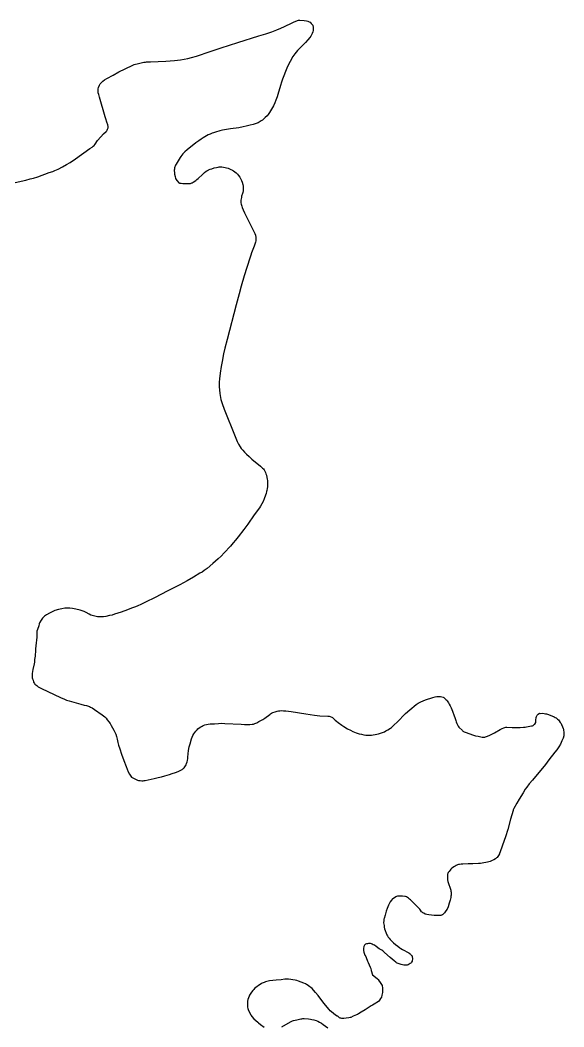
# Model space of a CAD drawing. Header units: millimetres. Extents: x 642261 to 742091, y 6812581 to 6930561.
# Drawn here: x 667353 to 668013, y 6856555 to 6857775 of the extents above; entities that cross this region are included whole.
import ezdxf

# ---------------------------------------------------------------- set-up
doc = ezdxf.new("R2010")
doc.units = ezdxf.units.MM
doc.layers.add('LimiteRegional', color=10, linetype='Continuous')

msp = doc.modelspace()

# ---------------------------------------------------------------- linework, layer by layer
at = {"layer": 'LimiteRegional', "color": 7, "linetype": 'Continuous'}
for points in [[(667346.9509, 6857578.3214), (667360.0819, 6857581.1602), (667365.5105, 6857582.4511), (667369.2359, 6857583.4832), (667374.7652, 6857585.2717), (667388.5568, 6857590.1268), (667392.7036, 6857591.6487), (667395.3736, 6857592.7178), (667399.3009, 6857594.4782), (667404.4222, 6857597.075), (667409.5028, 6857599.9196), (667413.6831, 6857602.4916), (667420.4813, 6857607.0595), (667437.8629, 6857619.2529), (667440.3997, 6857621.1149), (667441.6978, 6857622.1851), (667442.7474, 6857623.1655), (667443.9688, 6857624.5241), (667447.084, 6857628.9342), (667451.0184, 6857633.4849), (667454.403, 6857637.1708), (667457.3933, 6857640.0772), (667458.2131, 6857641.0135), (667458.6605, 6857641.7759), (667459.1073, 6857642.8174), (667459.9812, 6857644.3381), (667460.0987, 6857645.1967), (667460.0279, 6857646.1666), (667459.3246, 6857648.0694), (667458.4465, 6857651.3015), (667457.0169, 6857655.2669), (667456.1246, 6857658.0084), (667449.3973, 6857681.5776), (667448.4827, 6857684.9079), (667447.9892, 6857686.9972), (667447.7614, 6857688.4598), (667447.6957, 6857689.7114), (667447.7305, 6857690.4818), (667447.8893, 6857691.5992), (667448.368, 6857693.4082), (667449.4206, 6857696.1105), (667449.8321, 6857696.9627), (667450.353, 6857697.7678), (667451.7336, 6857699.3478), (667453.4647, 6857701.032), (667455.4848, 6857702.4925), (667458.2372, 6857704.1914), (667465.8163, 6857708.5088), (667472.9597, 6857712.2636), (667488.9934, 6857720.0006), (667491.5023, 6857721.073), (667493.0058, 6857721.5992), (667495.0449, 6857722.1656), (667501.5118, 6857723.6438), (667503.1418, 6857723.9449), (667505.3621, 6857724.2436), (667506.5724, 6857724.3483), (667508.3384, 6857724.5011), (667511.2703, 6857724.6674), (667529.8645, 6857725.4034), (667535.103, 6857725.7121), (667540.2475, 6857726.1127), (667547.6267, 6857726.9268), (667552.2183, 6857727.6394), (667556.563, 6857728.5071), (667560.7844, 6857729.544), (667567.1648, 6857731.446), (667583.563, 6857737.1049), (667596.9986, 6857741.5459), (667617.2569, 6857747.9168), (667642.4711, 6857755.8462), (667651.0859, 6857758.6057), (667658.2387, 6857761.0008), (667664.2498, 6857763.1713), (667669.432, 6857765.2521), (667673.9319, 6857767.2586), (667683.1147, 6857771.7807), (667685.4083, 6857772.824), (667690.6279, 6857774.8154), (667691.4613, 6857775.0122), (667692.3244, 6857775.0434), (667697.5745, 6857774.6554), (667700.3434, 6857774.1788), (667701.8324, 6857773.8282), (667702.8067, 6857773.5017), (667703.789, 6857773.0336), (667704.6885, 6857772.408), (667706.0743, 6857770.8822), (667706.9523, 6857770.2126), (667707.3448, 6857769.8353), (667707.7964, 6857769.2255), (667708.0032, 6857768.7433), (667708.5358, 6857766.2593), (667708.6766, 6857764.6472), (667708.5891, 6857762.2995), (667708.1807, 6857760.7931), (667707.3974, 6857758.8005), (667705.5261, 6857755.5735), (667704.279, 6857753.8146), (667702.017, 6857750.9614), (667699.3571, 6857748.0242), (667692.5789, 6857741.323), (667689.6816, 6857738.3592), (667687.8015, 6857736.2641), (667686.2363, 6857734.3188), (667684.9651, 6857732.547), (667683.9569, 6857730.9684), (667680.5568, 6857725.0336), (667678.5754, 6857721.1219), (667676.6485, 6857716.878), (667671.4465, 6857703.5836), (667670.1323, 6857699.9203), (667668.8189, 6857695.9443), (667665.5491, 6857684.7198), (667664.6841, 6857681.957), (667663.3295, 6857678.0431), (667662.0232, 6857674.6498), (667660.5509, 6857671.3157), (667659.3206, 6857669.0065), (667655.5994, 6857662.9076), (667654.8562, 6857661.8564), (667653.8694, 6857660.6179), (667652.5868, 6857659.1581), (667650.3581, 6857656.8253), (667648.2102, 6857654.7891), (667647.0373, 6857653.8152), (667645.6473, 6857652.8399), (667642.9013, 6857651.169), (667641.8643, 6857650.6325), (667640.6961, 6857650.1765), (667635.8631, 6857648.6931), (667632.1418, 6857647.6653), (667627.3213, 6857646.4486), (667623.456, 6857645.5832), (667618.2394, 6857644.6513), (667608.3279, 6857643.2253), (667603.4031, 6857642.4393), (667598.6445, 6857641.5717), (667595.21, 6857640.7745), (667590.2353, 6857639.3897), (667587.5683, 6857638.5225), (667585.9137, 6857637.9074), (667583.6742, 6857636.9741), (667581.1587, 6857635.8125), (667578.9946, 6857634.7176), (667577.2468, 6857633.7338), (667575.1349, 6857632.4457), (667572.6079, 6857630.771), (667569.6608, 6857628.6446), (667566.4029, 6857626.1408), (667555.7975, 6857617.6979), (667552.9, 6857615.2018), (667550.5296, 6857612.9153), (667549.1676, 6857611.3751), (667548.0959, 6857609.9104), (667547.1678, 6857608.3798), (667544.9421, 6857604.3155), (667542.3499, 6857600.4156), (667541.6933, 6857599.3057), (667541.1473, 6857598.1639), (667540.7185, 6857597.0167), (667540.4059, 6857595.9006), (667540.1524, 6857594.3631), (667540.1117, 6857593.0453), (667540.2515, 6857589.3513), (667540.3345, 6857588.4862), (667541.0805, 6857585.283), (667541.754, 6857583.2374), (667542.9878, 6857580.7097), (667543.4002, 6857580.0817), (667545.6768, 6857577.9123), (667546.22, 6857577.5772), (667546.91, 6857577.3728), (667548.4039, 6857577.2266), (667550.3538, 6857576.8617), (667551.7828, 6857576.812), (667558.4834, 6857576.9779), (667559.8623, 6857577.1859), (667561.1866, 6857577.6043), (667561.9102, 6857577.9593), (667563.1091, 6857578.707), (667566.1868, 6857580.8196), (667567.5671, 6857581.8418), (667569.1613, 6857583.178), (667574.2894, 6857587.9445), (667576.8705, 6857590.2302), (667578.9174, 6857591.9261), (667580.3809, 6857592.9303), (667581.5498, 6857593.4969), (667583.699, 6857594.3132), (667585.6745, 6857594.9595), (667588.5397, 6857595.784), (667591.2227, 6857596.4597), (667593.2468, 6857596.8797), (667594.4457, 6857597.039), (667596.0702, 6857597.1168), (667597.9295, 6857597.0685), (667599.9617, 6857596.8693), (667601.6091, 6857596.5756), (667603.4198, 6857596.0967), (667605.4, 6857595.4098), (667608.542, 6857594.1329), (667610.7827, 6857593.1222), (667612.0051, 6857592.4138), (667615.0805, 6857589.9809), (667615.9806, 6857589.1978), (667616.8647, 6857588.2717), (667618.0595, 6857586.7857), (667619.6453, 6857584.5523), (667620.9851, 6857582.406), (667621.778, 6857580.781), (667622.5274, 6857578.589), (667623.1762, 6857575.9299), (667623.5672, 6857573.9569), (667623.7325, 6857572.4559), (667623.7336, 6857571.0668), (667623.4675, 6857567.9665), (667623.169, 6857566.0812), (667622.8026, 6857564.672), (667621.7698, 6857561.4616), (667621.4895, 6857560.1018), (667620.9421, 6857556.7586), (667620.821, 6857555.5732), (667620.8216, 6857554.5629), (667620.9482, 6857553.5356), (667621.306, 6857551.8356), (667621.9267, 6857549.4318), (667622.3648, 6857548.0011), (667623.5237, 6857545.1959), (667625.2367, 6857541.6281), (667634.2465, 6857523.565), (667636.5518, 6857518.7188), (667637.5859, 6857516.3726), (667638.3777, 6857514.238), (667639.0231, 6857511.6209), (667639.1495, 6857510.3434), (667639.0471, 6857508.5411), (667638.874, 6857507.4966), (667638.4534, 6857505.8367), (667636.8802, 6857500.8975), (667633.8246, 6857493.0516), (667632.7453, 6857490.0207), (667631.6042, 6857486.5136), (667624.9828, 6857464.9395), (667621.374, 6857452.7213), (667618.7456, 6857443.3428), (667615.127, 6857429.8369), (667604.1505, 6857387.7261), (667601.4898, 6857377.2181), (667599.9298, 6857370.5588), (667597.9818, 6857361.0989), (667596.9401, 6857355.2282), (667595.7414, 6857347.2417), (667594.9595, 6857340.3438), (667594.6687, 6857336.2364), (667594.5636, 6857332.4066), (667594.5811, 6857330.5646), (667594.7467, 6857327.004), (667595.2158, 6857322.203), (667595.9408, 6857317.5196), (667596.5211, 6857315.0177), (667598.0199, 6857310.2993), (667600.6325, 6857303.5046), (667613.8519, 6857270.1491), (667616.3209, 6857264.2914), (667617.9814, 6857260.9086), (667619.8196, 6857257.8571), (667621.2828, 6857255.8168), (667623.0322, 6857253.651), (667625.1443, 6857251.3066), (667627.694, 6857248.7428), (667630.7565, 6857245.9183), (667634.3273, 6857242.8421), (667644.5495, 6857234.3924), (667647.2633, 6857231.962), (667648.2081, 6857230.9634), (667648.9429, 6857229.9544), (667649.9185, 6857228.2594), (667650.7294, 6857226.5215), (667651.2314, 6857225.1076), (667651.7157, 6857223.3512), (667652.3528, 6857220.5543), (667652.7571, 6857218.4128), (667652.9921, 6857216.7768), (667653.1374, 6857215.1161), (667653.1775, 6857213.3181), (667653.1284, 6857211.7745), (667652.9427, 6857209.2994), (667652.6999, 6857207.1741), (667652.3536, 6857204.9839), (667652.0578, 6857203.5496), (667651.4965, 6857201.3734), (667650.7665, 6857199.03), (667649.1119, 6857194.5442), (667647.8467, 6857191.6584), (667646.3714, 6857188.7543), (667644.6713, 6857185.8435), (667643.4047, 6857183.8939), (667637.1489, 6857175.2499), (667629.2892, 6857164.1208), (667624.5178, 6857157.6902), (667617.4863, 6857148.6208), (667614.2557, 6857144.6153), (667611.4936, 6857141.3167), (667608.0784, 6857137.4314), (667600.7248, 6857129.3127), (667597.0614, 6857125.4017), (667593.4814, 6857122.0472), (667587.0002, 6857116.4194), (667579.7821, 6857110.3223), (667576.3218, 6857107.6454), (667573.7943, 6857105.9748), (667571.2169, 6857104.3886), (667563.3046, 6857099.7451), (667555.5265, 6857095.3618), (667546.839, 6857090.6475), (667532.2011, 6857082.9905), (667516.0198, 6857074.7406), (667505.9355, 6857069.7768), (667499.3394, 6857066.6112), (667495.7313, 6857064.963), (667493.0164, 6857063.8071), (667488.3923, 6857061.984), (667483.4302, 6857060.1415), (667475.5331, 6857057.3253), (667467.7362, 6857054.742), (667464.5757, 6857053.8338), (667461.6713, 6857053.1134), (667456.9268, 6857052.1765), (667454.2783, 6857051.7954), (667452.7062, 6857051.6413), (667451.3027, 6857051.5692), (667449.4195, 6857051.5885), (667447.0923, 6857051.7907), (667445.3438, 6857052.0632), (667442.233, 6857052.809), (667439.0648, 6857053.8744), (667436.9152, 6857054.8292), (667433.2593, 6857056.7481), (667430.6334, 6857057.9789), (667428.3445, 6857058.8654), (667425.7707, 6857059.6803), (667420.8351, 6857060.9294), (667416.4996, 6857061.7852), (667413.3917, 6857062.1878), (667410.6447, 6857062.2905), (667408.9973, 6857062.2182), (667407.4611, 6857062.0646), (667403.9025, 6857061.467), (667399.5962, 6857060.4257), (667395.3832, 6857059.1626), (667392.7951, 6857058.1249), (667388.9279, 6857056.1961), (667384.9866, 6857053.9905), (667382.8672, 6857052.5867), (667381.3494, 6857051.2689), (667380.2076, 6857049.9374), (667378.7365, 6857047.7517), (667376.8039, 6857044.4095), (667376.2912, 6857043.1974), (667375.6556, 6857040.8537), (667374.0345, 6857036.3102), (667373.4659, 6857034.1474), (667373.2322, 6857032.0735), (667373.3022, 6857028.3654), (667373.2233, 6857026.8085), (667372.0992, 6857016.5716), (667371.7991, 6857012.9856), (667371.6603, 6857010.1106), (667371.542, 6857005.32), (667371.3573, 6857004.0484), (667370.6033, 6857000.0559), (667370.5076, 6856998.9498), (667370.4301, 6856996.5821), (667370.2108, 6856994.61), (667368.7212, 6856987.7242), (667367.9594, 6856982.9775), (667367.8187, 6856981.1969), (667367.7636, 6856978.8152), (667367.8085, 6856977.5162), (667367.9752, 6856976.6793), (667368.7812, 6856974.7135), (667369.2563, 6856973.0177), (667369.5532, 6856972.4357), (667370.5894, 6856970.7747), (667371.1144, 6856970.2062), (667373.5173, 6856968.2619), (667374.8613, 6856966.9709), (667375.9216, 6856966.3002), (667378.877, 6856964.8548), (667402.2153, 6856953.9347), (667406.9532, 6856951.7984), (667409.3661, 6856950.8174), (667412.4253, 6856949.7737), (667426.5699, 6856945.668), (667430.6225, 6856944.5976), (667433.6212, 6856944.038), (667437.1015, 6856942.8189), (667438.4069, 6856942.2929), (667440.3714, 6856941.262), (667443.4289, 6856939.2835), (667452.6505, 6856932.7924), (667454.3066, 6856931.5269), (667455.7338, 6856930.2899), (667457.3693, 6856928.6419), (667458.8151, 6856926.9494), (667460.8625, 6856924.2549), (667462.231, 6856922.2739), (667463.5839, 6856920.0336), (667466.8893, 6856914.0875), (667468.4436, 6856911.0206), (667469.1328, 6856909.3229), (667469.9987, 6856906.6771), (667470.8238, 6856903.5438), (667471.8063, 6856899.2047), (667472.6338, 6856896.0936), (667474.0364, 6856891.4699), (667476.1439, 6856885.1331), (667478.7949, 6856877.6796), (667481.6885, 6856870.0591), (667484.2553, 6856863.8413), (667485.6618, 6856860.919), (667486.3997, 6856859.6662), (667487.3588, 6856858.4073), (667488.3058, 6856857.4652), (667489.7553, 6856856.4203), (667492.0853, 6856855.2103), (667495.4628, 6856853.7869), (667496.8148, 6856853.4089), (667498.7559, 6856853.1475), (667500.8844, 6856853.0297), (667502.2109, 6856853.0306), (667503.6101, 6856853.1336), (667504.6168, 6856853.2794), (667515.5547, 6856855.4882), (667520.6968, 6856856.6931), (667524.5285, 6856857.698), (667528.4894, 6856858.8122), (667534.2122, 6856860.5394), (667537.5797, 6856861.6299), (667541.7518, 6856863.0879), (667544.9925, 6856864.3273), (667548.1237, 6856865.6607), (667549.7721, 6856866.5601), (667550.6198, 6856867.1962), (667551.316, 6856867.9003), (667551.8961, 6856868.6459), (667554.367, 6856872.3898), (667554.9796, 6856873.6605), (667555.7918, 6856875.8576), (667556.1906, 6856877.6311), (667556.5499, 6856879.7923), (667556.6555, 6856880.9615), (667556.886, 6856886.1378), (667557.2527, 6856889.3333), (667557.7142, 6856892.1281), (667558.2077, 6856894.1753), (667559.3067, 6856897.6237), (667560.9868, 6856903.594), (667561.8073, 6856905.8627), (667562.6763, 6856907.6029), (667563.9924, 6856909.7849), (667566.1011, 6856912.8506), (667567.665, 6856914.8503), (667568.7053, 6856915.8315), (667570.4273, 6856917.1737), (667572.2031, 6856918.3885), (667573.7202, 6856919.2544), (667575.2349, 6856919.9049), (667577.1875, 6856920.5468), (667579.2265, 6856921.1211), (667581.1552, 6856921.5216), (667583.7564, 6856921.8321), (667588.7523, 6856922.0773), (667593.8571, 6856922.5302), (667597.1056, 6856922.5703), (667601.5479, 6856922.4353), (667621.1898, 6856921.3413), (667625.3718, 6856921.1754), (667628.6074, 6856921.1599), (667631.7005, 6856921.257), (667634.4531, 6856921.4662), (667636.1326, 6856921.7315), (667637.8284, 6856922.2446), (667639.995, 6856923.1833), (667642.7456, 6856924.5709), (667645.6644, 6856926.1924), (667647.4794, 6856927.2884), (667649.8674, 6856928.863), (667655.8562, 6856933.2792), (667656.7908, 6856933.9236), (667658.0716, 6856934.6929), (667659.7326, 6856935.4964), (667662.5452, 6856936.6243), (667664.8998, 6856937.3923), (667666.3581, 6856937.6998), (667668.1682, 6856937.8816), (667670.6013, 6856937.9179), (667672.68, 6856937.8232), (667675.1963, 6856937.6013), (667681.7225, 6856936.7019), (667699.4809, 6856933.8618), (667710.1668, 6856932.3465), (667713.221, 6856931.9904), (667716.6827, 6856931.6957), (667726.2812, 6856931.2792), (667727.7283, 6856931.1191), (667729.2831, 6856930.8018), (667731.1119, 6856930.1774), (667732.0715, 6856929.6764), (667732.8988, 6856928.9392), (667735.1543, 6856926.494), (667736.602, 6856925.1762), (667738.7251, 6856923.5387), (667743.2261, 6856920.3359), (667745.811, 6856918.6957), (667750.3131, 6856916.0239), (667753.7273, 6856914.0916), (667756.6875, 6856912.5333), (667758.5933, 6856911.6768), (667760.654, 6856910.9162), (667764.3593, 6856909.8741), (667767.1216, 6856909.2584), (667769.8632, 6856908.7486), (667772.3621, 6856908.3819), (667775.3435, 6856908.1395), (667777.5717, 6856908.1751), (667779.3383, 6856908.3613), (667785.8784, 6856909.3631), (667787.7532, 6856909.737), (667790.2693, 6856910.4538), (667792.4934, 6856911.2622), (667794.8683, 6856912.3313), (667796.7007, 6856913.3167), (667799.0807, 6856914.7354), (667802.1657, 6856916.6908), (667803.3937, 6856917.5416), (667804.7077, 6856918.5879), (667812.459, 6856925.9768), (667818.5977, 6856932.4254), (667820.579, 6856934.3442), (667825.5792, 6856938.7418), (667833.5902, 6856945.3358), (667835.843, 6856947.032), (667837.422, 6856947.9769), (667838.9596, 6856948.7261), (667842.0054, 6856949.9964), (667844.6049, 6856950.9597), (667853.606, 6856953.9621), (667856.5029, 6856954.6785), (667858.3244, 6856954.9467), (667860.7661, 6856955.0774), (667862.743, 6856955.0135), (667864.5523, 6856954.8197), (667865.9686, 6856954.4453), (667866.8673, 6856953.9724), (667867.5498, 6856953.4069), (667869.4418, 6856951.3656), (667870.3931, 6856950.4917), (667871.0263, 6856949.7272), (667872.49, 6856947.587), (667873.5842, 6856945.7715), (667874.536, 6856943.9046), (667875.6659, 6856941.3611), (667877.4395, 6856937.1087), (667879.6735, 6856931.4765), (667880.3248, 6856929.5927), (667881.4026, 6856925.9548), (667881.9153, 6856924.4673), (667882.8101, 6856922.2971), (667883.8771, 6856919.9714), (667884.4544, 6856918.9898), (667885.2414, 6856917.9894), (667889.4395, 6856913.769), (667890.0994, 6856913.1692), (667890.7634, 6856912.6812), (667891.461, 6856912.2961), (667892.671, 6856911.7976), (667898.4198, 6856909.7108), (667901.7596, 6856908.5999), (667905.2069, 6856907.5859), (667908.4535, 6856906.7952), (667911.8329, 6856906.1597), (667913.3584, 6856905.9497), (667914.5894, 6856905.8531), (667915.6585, 6856905.8563), (667916.6571, 6856905.9502), (667917.6132, 6856906.1342), (667918.5475, 6856906.4052), (667922.0204, 6856907.7553), (667925.0073, 6856909.23), (667928.5735, 6856911.1748), (667935.2686, 6856915.0948), (667937.6986, 6856916.4085), (667939.6203, 6856917.2112), (667941.1004, 6856917.6072), (667942.2615, 6856917.7713), (667943.3452, 6856917.8224), (667950.0016, 6856917.6139), (667955.1324, 6856917.5749), (667959.4234, 6856917.6641), (667963.4197, 6856917.863), (667965.6022, 6856918.0569), (667967.334, 6856918.289), (667973.1427, 6856919.3701), (667974.4571, 6856919.6935), (667975.1533, 6856919.9655), (667975.7115, 6856920.2667), (667976.6294, 6856920.9722), (667977.2527, 6856921.646), (667978.567, 6856923.466), (667978.6856, 6856924.7623), (667978.6498, 6856926.338), (667978.8991, 6856929.5844), (667979.234, 6856930.9842), (667979.995, 6856932.4752), (667981.3038, 6856933.6011), (667982.9449, 6856934.684), (667984.5032, 6856934.6444), (667986.7898, 6856934.7316), (667988.4362, 6856934.5866), (667990.0748, 6856934.2353), (667991.389, 6856933.8593), (667993.7053, 6856933.0628), (668000.7835, 6856930.2904), (668001.862, 6856929.7748), (668002.9672, 6856929.125), (668004.0407, 6856928.3867), (668004.9521, 6856927.6511), (668005.8481, 6856926.746), (668006.7078, 6856925.6671), (668008.2092, 6856923.5474), (668009.0986, 6856922.1385), (668009.671, 6856921.0227), (668010.6978, 6856918.4177), (668011.6853, 6856916.2717), (668012.0337, 6856915.3675), (668012.2598, 6856914.1404), (668012.4868, 6856911.7708), (668012.5073, 6856910.6823), (668012.2661, 6856907.417), (668011.6129, 6856904.6895), (668010.8282, 6856902.977), (668010.1405, 6856901.1267), (668008.3671, 6856897.3027), (668006.2988, 6856893.8933), (668004.0496, 6856890.5317), (668001.7271, 6856887.4321), (667994.297, 6856878.2198), (667990.0578, 6856872.7575), (667974.4285, 6856853.791), (667970.5853, 6856849.0362), (667967.6765, 6856845.3128), (667965.7233, 6856842.6211), (667963.036, 6856838.4809), (667958.1816, 6856830.6883), (667955.3402, 6856825.7777), (667951.9202, 6856819.3886), (667951.2022, 6856817.8241), (667950.8226, 6856816.8125), (667947.7428, 6856806.3323), (667944.3553, 6856794.0057), (667941.5622, 6856784.8126), (667940.1315, 6856780.5188), (667935.4277, 6856766.9484), (667934.5964, 6856764.8956), (667934.3997, 6856764.4098), (667933.2772, 6856762.3458), (667932.3021, 6856760.9339), (667931.521, 6856760.0408), (667930.7959, 6856759.4039), (667929.4497, 6856758.4421), (667927.3962, 6856757.1685), (667925.374, 6856756.0726), (667923.3154, 6856755.1733), (667921.5168, 6856754.577), (667920.0276, 6856754.2016), (667913.5535, 6856752.8566), (667911.3239, 6856752.5513), (667908.8283, 6856752.4124), (667901.9439, 6856752.2691), (667896.5719, 6856752.0607), (667890.1372, 6856751.9835), (667887.8195, 6856751.8191), (667885.9351, 6856751.5393), (667884.7619, 6856751.2326), (667883.6103, 6856750.8106), (667881.895, 6856750.0328), (667880.4955, 6856749.2948), (667879.0515, 6856748.4364), (667877.6429, 6856747.4813), (667876.3702, 6856746.4604), (667875.6388, 6856745.7589), (667874.6962, 6856744.7005), (667873.3801, 6856743.0061), (667872.3466, 6856741.555), (667871.8511, 6856740.6849), (667871.553, 6856739.6911), (667871.2273, 6856736.1438), (667871.4751, 6856732.6803), (667871.8707, 6856730.6072), (667875.2403, 6856720.2192), (667875.589, 6856718.9102), (667875.6647, 6856718.0529), (667875.6885, 6856714.3157), (667875.5714, 6856712.8884), (667875.3099, 6856711.3598), (667874.5516, 6856708.068), (667873.5852, 6856704.6649), (667872.0312, 6856700.2489), (667870.8217, 6856697.4404), (667869.4908, 6856695.0946), (667868.7574, 6856694.006), (667867.7655, 6856692.7009), (667867.0497, 6856691.881), (667866.1467, 6856691.0172), (667865.5042, 6856690.5399), (667864.8456, 6856690.1887), (667864.0981, 6856689.9315), (667863.1897, 6856689.7425), (667861.1347, 6856689.5698), (667855.1676, 6856689.6237), (667851.883, 6856689.8219), (667848.9401, 6856690.202), (667846.3717, 6856690.7376), (667844.4981, 6856691.3825), (667842.5007, 6856692.3067), (667841.2956, 6856692.9778), (667840.5172, 6856693.5856), (667840.0537, 6856694.1206), (667838.8084, 6856695.8827), (667837.7715, 6856697.0839), (667828.9089, 6856706.1968), (667826.4213, 6856708.6297), (667825.4088, 6856709.4971), (667824.1646, 6856710.4181), (667821.4893, 6856712.1678), (667820.5646, 6856712.6076), (667819.5201, 6856712.8052), (667816.9128, 6856712.924), (667812.4479, 6856712.9948), (667810.6054, 6856712.8619), (667809.692, 6856712.6174), (667808.8089, 6856712.1927), (667805.7754, 6856710.3683), (667804.7716, 6856709.5924), (667803.4032, 6856708.1369), (667801.8253, 6856706.0042), (667801.0585, 6856704.6351), (667799.7944, 6856701.8983), (667798.2617, 6856698.1569), (667796.9678, 6856694.6398), (667796.5107, 6856693.1), (667795.7009, 6856689.7836), (667794.5179, 6856685.9651), (667794.2994, 6856684.9965), (667794.1079, 6856683.6392), (667793.9872, 6856680.5403), (667794.4243, 6856677.4538), (667794.6309, 6856675.2668), (667795.0792, 6856673.5716), (667795.9008, 6856671.1963), (667796.9945, 6856668.3511), (667797.8537, 6856666.3148), (667798.6408, 6856664.7415), (667799.5919, 6856663.2708), (667800.5788, 6856662.0122), (667801.9387, 6856660.509), (667803.1129, 6856659.3277), (667806.0415, 6856656.6059), (667808.5325, 6856654.4464), (667811.0699, 6856652.3729), (667813.468, 6856650.5466), (667814.8976, 6856649.5449), (667816.7053, 6856648.4258), (667824.317, 6856644.4422), (667825.0034, 6856643.9536), (667826.0087, 6856642.8979), (667826.8819, 6856642.219), (667827.4417, 6856641.676), (667827.9443, 6856640.9342), (667828.3515, 6856640.0685), (667828.6327, 6856639.19), (667828.7812, 6856638.372), (667828.8275, 6856637.6302), (667828.7882, 6856636.7721), (667828.6189, 6856635.1733), (667828.4428, 6856634.3567), (667827.8958, 6856633.0566), (667827.4141, 6856632.3424), (667827.0478, 6856631.9763), (667825.9825, 6856631.2134), (667825.0851, 6856630.3893), (667824.1376, 6856630.1336), (667823.6097, 6856629.7188), (667823.233, 6856629.5846), (667822.4103, 6856629.4965), (667820.4711, 6856629.4789), (667818.4017, 6856629.5429), (667816.9669, 6856629.6773), (667815.111, 6856630.16), (667811.4959, 6856631.4025), (667810.3136, 6856631.9), (667809.5388, 6856632.3411), (667808.6004, 6856632.996), (667806.6, 6856634.5853), (667801.9521, 6856638.5923), (667795.0642, 6856644.841), (667792.7956, 6856646.7205), (667791.626, 6856647.543), (667788.6877, 6856649.343), (667784.8203, 6856652.0843), (667782.7482, 6856653.4335), (667781.4218, 6856654.2017), (667780.0664, 6856654.8715), (667779.0808, 6856655.232), (667778.0732, 6856655.471), (667776.9908, 6856655.5961), (667775.783, 6856655.586), (667774.3321, 6856655.3784), (667773.1062, 6856655.0641), (667772.0918, 6856654.6362), (667771.334, 6856654.1473), (667770.6651, 6856653.4985), (667770.2762, 6856652.8902), (667770.0263, 6856652.1692), (667769.4308, 6856649.4163), (667769.415, 6856648.3263), (667769.5467, 6856647.3197), (667770.0291, 6856645.0522), (667770.706, 6856642.7738), (667771.3364, 6856641.4805), (667772.4659, 6856639.7117), (667772.9586, 6856638.7285), (667774.4934, 6856634.2765), (667775.1566, 6856632.5258), (667777.6238, 6856626.844), (667778.2763, 6856625.1475), (667778.8428, 6856622.9771), (667780.5874, 6856617.7782), (667784.1557, 6856614.7457), (667786.436, 6856612.6684), (667787.1495, 6856611.8812), (667788.3866, 6856610.0432), (667788.9498, 6856609.3716), (667792.253, 6856604.9115), (667792.5267, 6856601.56), (667792.4581, 6856599.3714), (667792.5267, 6856596.2254), (667791.774, 6856592.9424), (667791.2267, 6856590.7537), (667790.2689, 6856588.7703), (667788.9005, 6856586.7868), (667787.6691, 6856585.2822), (667782.5716, 6856582.0732), (667780.5107, 6856581.0666), (667778.7227, 6856580.084), (667777.5306, 6856579.3493), (667771.5973, 6856575.3401), (667766.5734, 6856572.2845), (667763.5621, 6856570.2721), (667762.4267, 6856569.5872), (667761.2283, 6856568.9808), (667757.0825, 6856567.3348), (667754.3255, 6856566.0301), (667753.3918, 6856565.727), (667751.8224, 6856565.4865), (667748.6648, 6856565.274), (667745.621, 6856564.8336), (667743.368, 6856564.781), (667741.8724, 6856564.9696), (667741.0776, 6856565.2509), (667740.4045, 6856565.6777), (667738.2958, 6856567.3619), (667737.6976, 6856567.7161), (667735.6337, 6856568.7203), (667733.2683, 6856570.6974), (667730.5478, 6856572.6959), (667729.1521, 6856573.9503), (667727.8659, 6856575.4146), (667721.3958, 6856583.3889), (667714.42, 6856592.4745), (667711.3462, 6856596.36), (667708.9218, 6856599.1802), (667707.0959, 6856600.9668), (667702.7275, 6856604.4339), (667701.3765, 6856605.3625), (667700.5133, 6856605.873), (667699.1648, 6856606.5558), (667697.0217, 6856607.4975), (667690.5386, 6856610.0759), (667688.5599, 6856610.6969), (667686.5198, 6856611.1431), (667678.4196, 6856612.3116), (667677.053, 6856612.4627), (667675.8511, 6856612.5128), (667674.1253, 6856612.3828), (667669.5454, 6856611.7631), (667663.8172, 6856611.1174), (667655.5782, 6856610.3667), (667653.8949, 6856609.9993), (667650.8914, 6856609.1012), (667649.203, 6856608.482), (667646.6965, 6856607.3936), (667645.2708, 6856606.6576), (667643.6177, 6856605.6658), (667639.0515, 6856602.4487), (667637.4189, 6856601.0649), (667636.4708, 6856600.06), (667635.3746, 6856598.7496), (667633.6478, 6856596.4941), (667632.1692, 6856594.3964), (667631.2311, 6856592.8948), (667630.7367, 6856591.9064), (667629.4734, 6856587.6656), (667629.0661, 6856585.5151), (667628.8031, 6856583.1646), (667628.6834, 6856581.2623), (667628.761, 6856579.2711), (667628.8659, 6856578.318), (667629.3898, 6856576.828), (667629.7135, 6856575.5127), (667630.2147, 6856574.3282), (667632.8356, 6856568.969), (667633.2972, 6856568.2044), (667633.9721, 6856567.3235), (667636.6755, 6856564.4636), (667641.2201, 6856560.072), (667642.1487, 6856559.3617), (667644.8025, 6856557.6054), (667649.1838, 6856554.3899)], [(667670.3105, 6856554.4155), (667681.0083, 6856560.615), (667683.3807, 6856561.8638), (667684.8113, 6856562.4174), (667688.536, 6856563.1762), (667693.4366, 6856564.2931), (667694.6458, 6856564.4987), (667695.7945, 6856564.6067), (667697.4019, 6856564.5967), (667702.9627, 6856564.2332), (667705.0717, 6856563.9888), (667706.7779, 6856563.6765), (667709.3416, 6856563.0459), (667712.0785, 6856562.191), (667713.9789, 6856561.4536), (667716.1591, 6856560.3876), (667718.601, 6856558.9405), (667720.7851, 6856557.486), (667726.1806, 6856553.4544)]]:
    msp.add_lwpolyline(points, dxfattribs=at)

doc.saveas('drawing.dxf')
